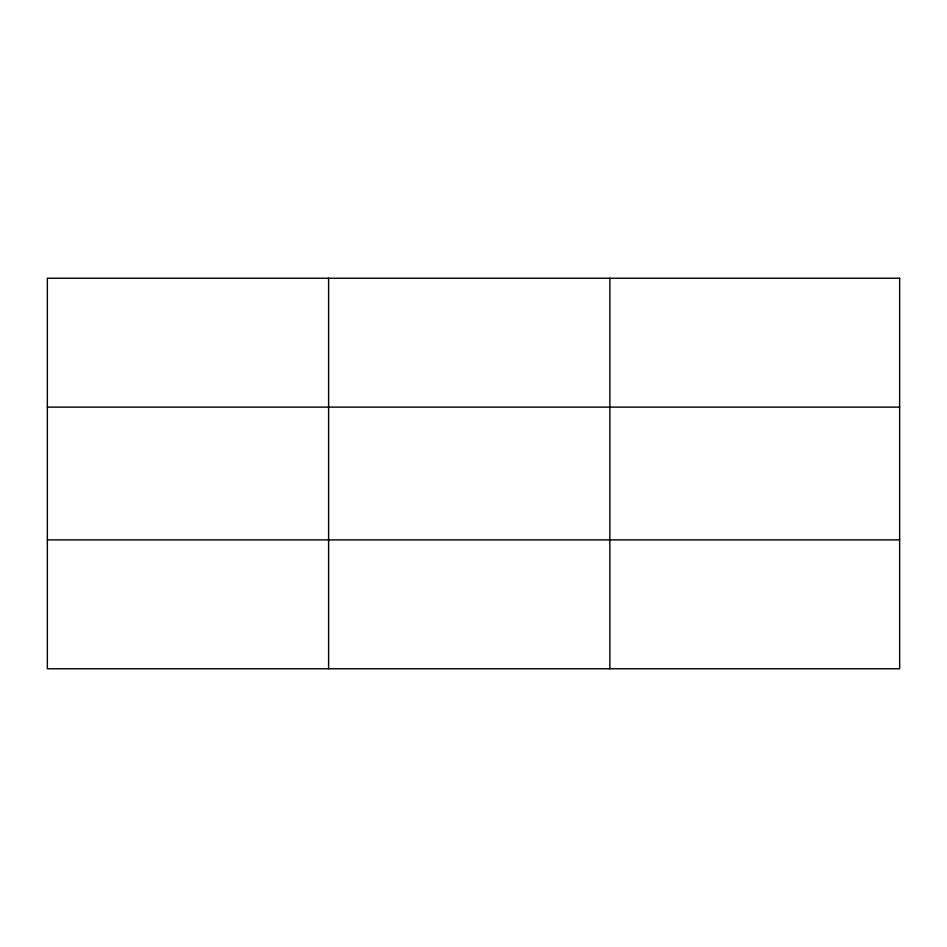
<?xml version="1.0" encoding="UTF-8"?>
<svg xmlns="http://www.w3.org/2000/svg" width="947" height="947" viewBox="0 0 947 947"><rect width="100%" height="100%" fill="white"/><g stroke="black" fill="none" stroke-linecap="round" stroke-linejoin="round"><path stroke-width="1.42" d="M328.609 668.76L328.609 278.24M609.868 668.76L609.868 278.24M47.35 407.115L899.65 407.115M47.35 539.885L899.65 539.885M899.65 278.24L899.65 668.76L47.35 668.76L47.35 278.24L899.65 278.24"/></g></svg>
